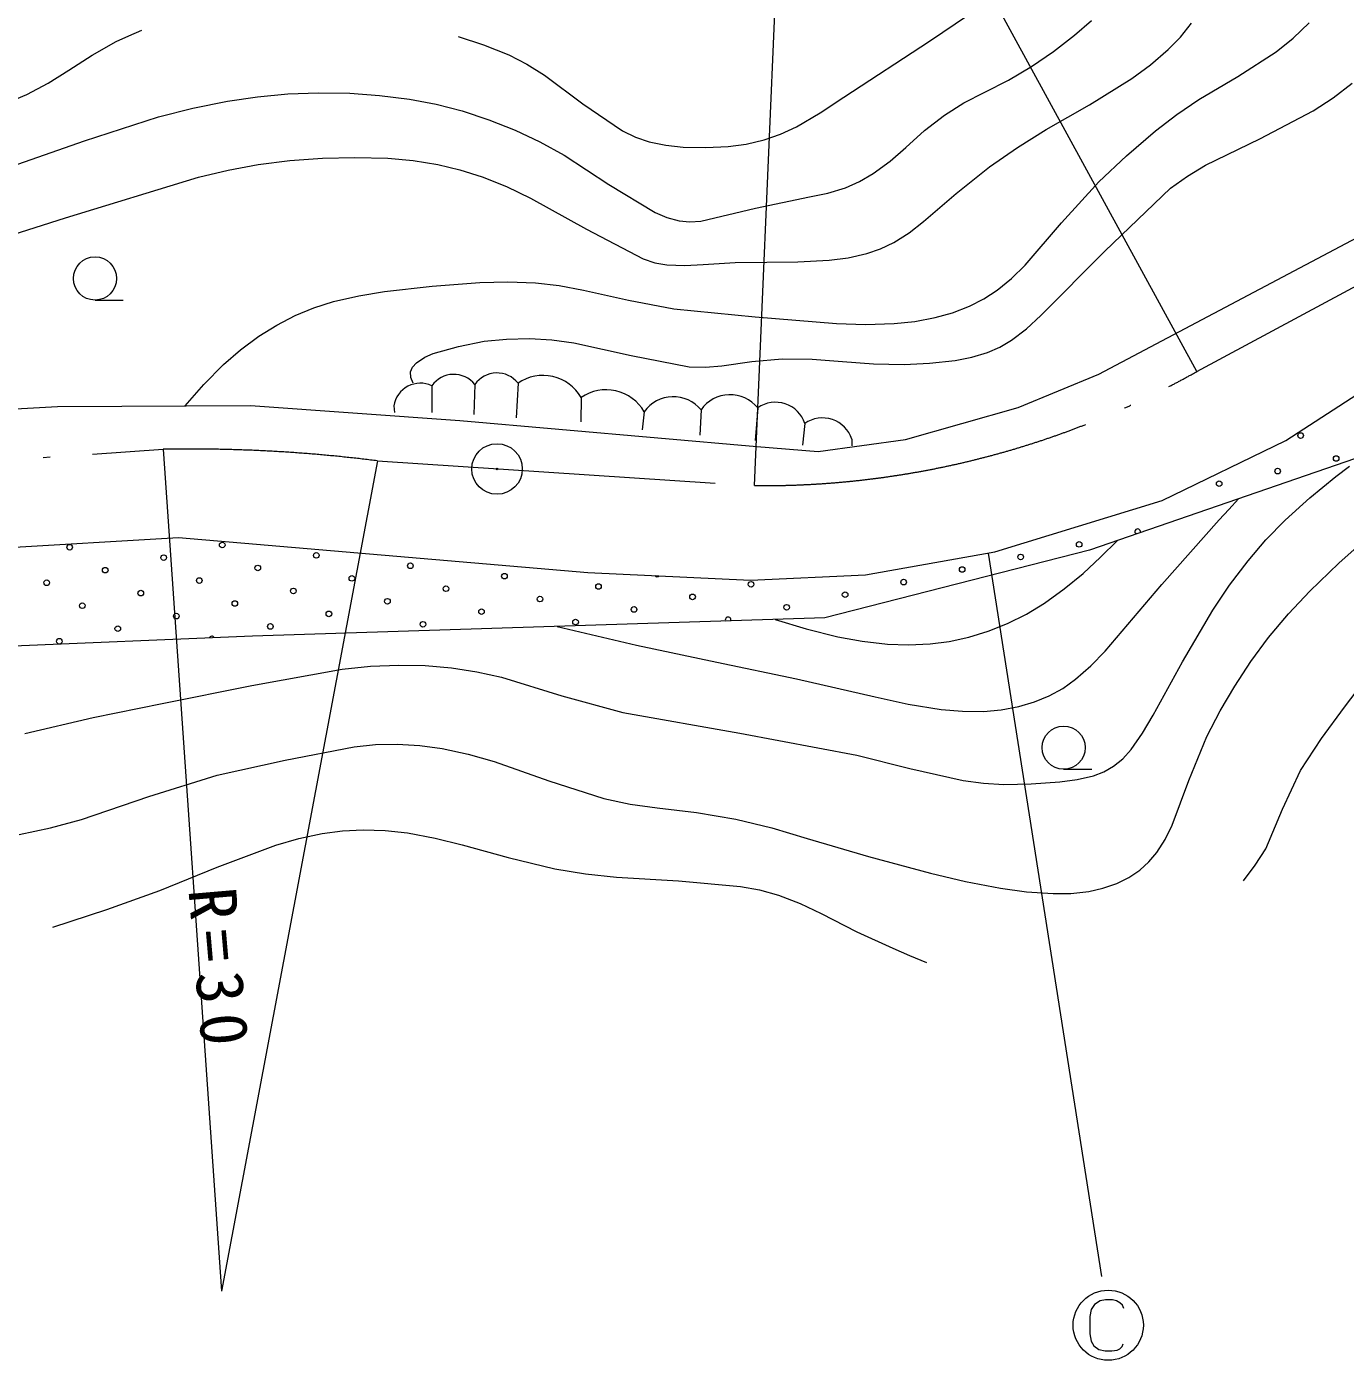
# Model space of a CAD drawing. Units: millimetres, scale not verified. Extents: x -625 to 692600, y -625 to 365855.
# Drawn here: x 172866 to 219604, y 256118 to 303406 of the extents above; entities that cross this region are included whole.
import ezdxf

# ---------------------------------------------------------------- set-up
doc = ezdxf.new("R2010")
doc.units = ezdxf.units.MM
doc.header["$LTSCALE"] = 1000
doc.linetypes.add('LONG_DASHED_DOTTED', pattern=[15.25, 12, -1.5, 0.25, -1.5])
doc.layers.add('S-SUV', color=7, linetype='Continuous', lineweight=13)
doc.styles.add('ＭＳ ゴシック', font='')
doc.styles.get('ＭＳ ゴシック').set_extended_font_data('MS Gothic')

msp = doc.modelspace()

# ---------------------------------------------------------------- linework, layer by layer
at = {"layer": 'S-SUV'}
for p, q in [((198663, 287134), (199974, 317503)), ((214338, 291178), (199974, 317503)), ((204861, 302888), (207851, 304919)), ((210005, 303101), (210612, 303627)), ((176490, 303086), (176948, 303282)), ((213757, 303038), (214150, 303530)), ((217755, 303003), (218323, 303537)), ((175185, 302400), (176038, 302878)), ((176038, 302878), (176490, 303086)), ((188157, 303055), (189062, 302762)), ((189062, 302762), (189950, 302412)), ((201828, 300901), (204861, 302888)), ((209261, 302525), (210005, 303101)), ((213321, 302591), (213757, 303038)), ((217149, 302514), (217755, 303003)), ((174359, 301868), (175185, 302400)), ((189950, 302412), (190592, 302080)), ((208482, 301998), (209261, 302525)), ((212696, 302052), (213321, 302591)), ((215800, 301642), (217149, 302514)), ((173623, 301404), (174359, 301868)), ((190592, 302080), (191215, 301688)), ((207664, 301513), (208482, 301998)), ((212038, 301565), (212696, 302052)), ((172870, 301001), (173623, 301404)), ((191215, 301688), (192579, 300674)), ((206823, 301085), (207664, 301513)), ((210533, 300634), (212038, 301565)), ((214416, 300820), (215800, 301642)), ((219173, 300882), (219851, 301399)), ((172137, 300693), (172870, 301001)), ((178752, 300513), (179979, 300762)), ((179979, 300762), (181046, 300923)), ((181046, 300923), (182121, 301023)), ((182121, 301023), (183212, 301064)), ((183212, 301064), (184315, 301044)), ((184315, 301044), (185377, 300968)), ((185377, 300968), (186432, 300832)), ((186432, 300832), (187377, 300653)), ((200996, 300350), (201828, 300901)), ((206088, 300701), (206823, 301085)), ((210863, 291082), (229421, 300900)), ((213629, 300290), (214416, 300820)), ((218464, 300417), (219173, 300882)), ((177541, 300205), (178752, 300513)), ((187377, 300653), (188306, 300416)), ((188306, 300416), (189245, 300107)), ((192579, 300674), (193983, 299707)), ((200147, 299860), (200996, 300350)), ((205397, 300273), (206088, 300701)), ((209003, 299759), (210533, 300634)), ((212878, 299711), (213629, 300290)), ((216572, 299432), (218464, 300417)), ((174911, 299355), (177541, 300205)), ((189245, 300107), (190176, 299737)), ((199580, 299595), (200147, 299860)), ((204693, 299722), (205397, 300273)), ((172314, 298452), (174911, 299355)), ((190176, 299737), (191054, 299323)), ((193983, 299707), (194440, 299491)), ((194440, 299491), (194927, 299328)), ((198373, 299244), (199000, 299390)), ((199000, 299390), (199580, 299595)), ((204030, 299127), (204693, 299722)), ((207980, 299120), (209003, 299759)), ((211851, 298826), (212878, 299711)), ((214653, 298501), (216572, 299432)), ((191054, 299323), (191915, 298850)), ((194927, 299328), (195525, 299203)), ((195525, 299203), (196139, 299138)), ((196139, 299138), (196933, 299117)), ((196933, 299117), (197730, 299156)), ((197730, 299156), (198373, 299244)), ((203469, 298640), (204030, 299127)), ((206994, 298432), (207980, 299120)), ((180003, 298321), (181071, 298518)), ((181071, 298518), (182199, 298660)), ((182199, 298660), (183347, 298742)), ((183347, 298742), (184503, 298770)), ((184503, 298770), (185671, 298738)), ((185671, 298738), (186561, 298659)), ((186561, 298659), (187439, 298520)), ((187439, 298520), (188224, 298332)), ((191915, 298850), (193505, 297811)), ((202870, 298199), (203469, 298640)), ((205813, 297496), (206994, 298432)), ((210873, 297903), (211851, 298826)), ((214009, 298111), (214653, 298501)), ((174246, 296630), (178954, 298066)), ((178954, 298066), (180003, 298321)), ((188224, 298332), (189005, 298083)), ((189005, 298083), (189869, 297737)), ((201885, 297689), (202385, 297915)), ((202385, 297915), (202870, 298199)), ((213407, 297676), (214009, 298111)), ((189869, 297737), (190721, 297331)), ((193505, 297811), (195138, 296817)), ((200611, 297372), (201258, 297502)), ((201258, 297502), (201885, 297689)), ((204657, 296501), (205813, 297496)), ((209543, 296448), (210873, 297903)), ((211086, 295443), (213407, 297676)), ((190721, 297331), (192704, 296226)), ((196759, 296505), (198694, 296972)), ((198694, 296972), (200611, 297372)), ((169545, 295133), (174246, 296630)), ((195138, 296817), (195557, 296638)), ((195557, 296638), (195997, 296518)), ((195997, 296518), (196376, 296482)), ((196376, 296482), (196759, 296505)), ((204143, 296100), (204657, 296501)), ((192704, 296226), (194719, 295172)), ((203602, 295754), (204143, 296100)), ((208252, 294947), (209543, 296448)), ((203133, 295529), (203602, 295754)), ((194719, 295172), (195132, 295037)), ((200194, 295063), (201306, 295126)), ((201306, 295126), (201981, 295215)), ((201981, 295215), (202646, 295364)), ((202646, 295364), (203133, 295529)), ((208806, 293165), (211086, 295443)), ((195132, 295037), (195556, 294961)), ((195556, 294961), (196191, 294939)), ((196191, 294939), (196847, 294978)), ((196847, 294978), (197980, 295050)), ((197980, 295050), (199097, 295060)), ((199097, 295060), (200194, 295063)), ((207775, 294480), (208252, 294947)), ((185545, 294015), (187233, 294206)), ((187233, 294206), (188930, 294336)), ((188930, 294336), (189918, 294359)), ((189918, 294359), (190898, 294322)), ((190898, 294322), (191745, 294225)), ((191745, 294225), (192598, 294067)), ((207262, 294060), (207775, 294480)), ((175288, 293713), (176283, 293713)), ((183048, 293440), (183740, 293658)), ((183740, 293658), (184634, 293866)), ((184634, 293866), (185545, 294015)), ((192598, 294067), (194196, 293707)), ((194196, 293707), (195805, 293407)), ((206280, 293494), (206788, 293752)), ((206788, 293752), (207262, 294060)), ((182385, 293167), (183048, 293440)), ((195805, 293407), (198684, 293114)), ((205065, 293089), (205679, 293262)), ((205679, 293262), (206280, 293494)), ((181096, 292431), (181727, 292826)), ((181727, 292826), (182385, 293167)), ((198684, 293114), (201572, 292881)), ((201572, 292881), (202595, 292849)), ((202595, 292849), (203616, 292877)), ((203616, 292877), (204343, 292953)), ((204343, 292953), (205065, 293089)), ((208303, 292698), (208806, 293165)), ((180447, 291951), (181096, 292431)), ((188166, 292067), (189077, 292256)), ((189077, 292256), (189877, 292331)), ((189877, 292331), (190690, 292346)), ((190690, 292346), (191481, 292300)), ((191481, 292300), (192264, 292195)), ((207361, 292040), (207775, 292288)), ((207775, 292288), (208303, 292698)), ((217495, 288728), (223312, 292504)), ((179846, 291430), (180447, 291951)), ((186973, 291684), (187273, 291820)), ((187273, 291820), (188166, 292067)), ((192264, 292195), (194289, 291744)), ((206363, 291682), (206927, 291849)), ((206927, 291849), (207361, 292040)), ((179141, 290717), (179846, 291430)), ((186466, 291164), (186540, 291329)), ((186540, 291329), (186682, 291483)), ((186682, 291483), (186973, 291684)), ((194289, 291744), (196342, 291349)), ((196342, 291349), (196925, 291336)), ((196925, 291336), (197509, 291384)), ((197509, 291384), (198569, 291536)), ((198569, 291536), (199643, 291628)), ((199643, 291628), (200708, 291613)), ((200708, 291613), (201787, 291538)), ((201787, 291538), (202878, 291453)), ((202878, 291453), (203965, 291430)), ((203965, 291430), (204870, 291470)), ((204870, 291470), (205778, 291571)), ((205778, 291571), (206363, 291682)), ((186483, 290970), (186466, 291164)), ((186564, 290769), (186483, 290970)), ((208012, 289906), (210863, 291082)), ((178483, 289965), (179141, 290717)), ((187228, 290673), (187228, 289726)), ((188755, 290721), (188720, 289655)), ((190282, 290768), (190211, 289537)), ((162905, 289336), (173960, 289942)), ((173960, 289942), (180803, 289977)), ((180803, 289977), (188218, 289443)), ((185879, 289963), (185903, 289726)), ((192519, 290259), (192507, 289395)), ((198780, 289892), (198686, 288732)), ((204019, 288765), (208012, 289906)), ((225650, 290050), (210538, 284847)), ((188218, 289443), (198744, 288516)), ((194756, 289750), (194685, 289111)), ((196768, 289821), (196721, 288922)), ((200449, 289336), (200366, 288566)), ((198744, 288516), (200918, 288338)), ((200918, 288338), (204019, 288765)), ((202118, 288780), (202118, 288543)), ((213116, 286603), (217495, 288728)), ((177705, 288420), (179771, 258566)), ((185295, 288012), (179771, 258566)), ((219271, 287455), (219748, 287823)), ((218351, 286700), (219271, 287455)), ((207187, 284785), (213116, 286603)), ((215471, 286292), (215819, 286665)), ((217474, 285903), (218351, 286700)), ((215132, 285925), (215471, 286292)), ((213099, 283629), (215132, 285925)), ((216791, 285205), (217474, 285903)), ((158276, 284121), (178249, 285288)), ((178249, 285288), (192755, 284057)), ((210926, 284592), (211535, 285191)), ((216157, 284472), (216791, 285205)), ((219371, 284382), (220447, 285335)), ((210538, 284847), (201153, 282442)), ((202600, 283973), (207187, 284785)), ((206945, 284733), (210965, 259092)), ((210308, 284022), (210926, 284592)), ((215504, 283609), (216157, 284472)), ((218342, 283391), (219371, 284382)), ((192755, 284057), (198516, 283778)), ((198516, 283778), (202600, 283973)), ((209641, 283468), (210308, 284022)), ((208945, 282968), (209641, 283468)), ((211091, 281269), (213099, 283629)), ((214906, 282720), (215504, 283609)), ((217586, 282588), (218342, 283391)), ((208302, 282580), (208945, 282968)), ((201153, 282442), (180867, 281799)), ((199395, 282386), (200493, 282052)), ((207628, 282243), (208302, 282580)), ((213829, 280887), (214906, 282720)), ((216876, 281744), (217586, 282588)), ((191668, 282141), (194485, 281477)), ((200493, 282052), (201612, 281775)), ((206254, 281756), (206946, 281970)), ((206946, 281970), (207628, 282243)), ((180867, 281799), (171580, 281407)), ((194485, 281477), (197329, 280868)), ((201612, 281775), (202483, 281616)), ((202483, 281616), (203372, 281515)), ((203372, 281515), (204124, 281487)), ((204124, 281487), (204884, 281519)), ((204884, 281519), (205568, 281607)), ((205568, 281607), (206254, 281756)), ((216253, 280899), (216876, 281744)), ((210579, 280740), (211091, 281269)), ((215683, 280025), (216253, 280899)), ((180848, 280049), (184048, 280630)), ((184048, 280630), (185050, 280731)), ((185050, 280731), (186057, 280772)), ((186057, 280772), (186988, 280752)), ((186988, 280752), (187926, 280670)), ((187926, 280670), (188816, 280533)), ((188816, 280533), (189694, 280337)), ((197329, 280868), (200146, 280281)), ((210039, 280266), (210579, 280740)), ((212790, 278999), (213829, 280887)), ((219570, 279281), (220511, 280509)), ((177670, 279411), (180848, 280049)), ((189694, 280337), (191836, 279680)), ((200146, 280281), (202943, 279638)), ((209109, 279679), (209586, 279944)), ((209586, 279944), (210039, 280266)), ((215167, 279147), (215683, 280025)), ((191836, 279680), (193991, 279084)), ((202943, 279638), (204106, 279389)), ((208582, 279461), (209109, 279679)), ((175227, 278907), (177670, 279411)), ((193991, 279084), (198144, 278359)), ((204106, 279389), (205285, 279197)), ((205285, 279197), (206034, 279133)), ((206034, 279133), (206785, 279129)), ((206785, 279129), (207406, 279183)), ((207406, 279183), (208031, 279300)), ((208031, 279300), (208582, 279461)), ((212419, 278361), (212790, 278999)), ((214701, 278235), (215167, 279147)), ((218762, 278171), (219570, 279281)), ((172798, 278344), (175227, 278907)), ((198144, 278359), (202287, 277574)), ((212008, 277773), (212419, 278361)), ((214057, 276682), (214701, 278235)), ((218011, 277037), (218762, 278171)), ((182026, 277396), (184468, 277874)), ((184468, 277874), (185229, 277950)), ((185229, 277950), (186002, 277967)), ((186002, 277967), (186796, 277918)), ((186796, 277918), (187589, 277808)), ((187589, 277808), (188512, 277612)), ((188512, 277612), (189434, 277356)), ((211715, 277450), (212008, 277773)), ((179615, 276862), (182026, 277396)), ((189434, 277356), (191375, 276666)), ((202287, 277574), (204168, 277098)), ((211050, 276988), (211393, 277184)), ((211393, 277184), (211715, 277450)), ((177197, 276107), (179615, 276862)), ((191375, 276666), (193327, 276038)), ((204168, 277098), (206060, 276681)), ((206060, 276681), (206782, 276578)), ((209481, 276633), (210094, 276712)), ((209619, 277077), (210614, 277077)), ((210094, 276712), (210684, 276848)), ((210684, 276848), (211050, 276988)), ((213463, 275089), (214057, 276682)), ((217372, 275661), (218011, 277037)), ((206782, 276578), (207500, 276537)), ((207500, 276537), (208475, 276554)), ((208475, 276554), (209481, 276633)), ((174804, 275297), (177197, 276107)), ((193327, 276038), (194261, 275842)), ((194261, 275842), (195210, 275705)), ((195210, 275705), (196612, 275537)), ((173708, 275001), (174804, 275297)), ((196612, 275537), (198002, 275309)), ((198002, 275309), (199273, 274996)), ((216788, 274260), (217372, 275661)), ((172597, 274764), (173708, 275001)), ((182509, 274621), (183338, 274802)), ((183338, 274802), (184060, 274897)), ((184060, 274897), (184790, 274932)), ((184790, 274932), (185573, 274906)), ((185573, 274906), (186363, 274819)), ((186363, 274819), (187339, 274636)), ((199273, 274996), (200530, 274624)), ((213215, 274585), (213463, 275089)), ((179622, 273604), (181692, 274382)), ((181692, 274382), (182509, 274621)), ((187339, 274636), (188306, 274393)), ((188306, 274393), (189930, 273944)), ((200530, 274624), (202705, 273981)), ((212925, 274128), (213215, 274585)), ((189930, 273944), (191583, 273550)), ((202705, 273981), (204905, 273393)), ((212642, 273791), (212925, 274128)), ((216413, 273674), (216788, 274260)), ((177589, 272775), (179622, 273604)), ((191583, 273550), (192674, 273367)), ((192674, 273367), (193772, 273245)), ((204905, 273393), (206141, 273094)), ((211930, 273241), (212320, 273502)), ((212320, 273502), (212642, 273791)), ((215991, 273125), (216413, 273674)), ((193772, 273245), (195965, 273114)), ((195965, 273114), (198163, 272923)), ((198163, 272923), (198841, 272798)), ((206141, 273094), (207381, 272855)), ((207381, 272855), (208303, 272731)), ((210508, 272743), (211007, 272855)), ((211007, 272855), (211504, 273030)), ((211504, 273030), (211930, 273241)), ((175703, 272098), (177589, 272775)), ((198841, 272798), (199510, 272613)), ((199510, 272613), (200277, 272314)), ((208303, 272731), (209248, 272665)), ((209248, 272665), (209881, 272674)), ((209881, 272674), (210508, 272743)), ((173794, 271477), (175703, 272098)), ((200277, 272314), (201026, 271957)), ((201026, 271957), (202285, 271314)), ((202285, 271314), (203568, 270727)), ((203568, 270727), (204156, 270477)), ((204156, 270477), (204755, 270228)), ((210913, 258231), (210713, 258093)), ((211107, 258268), (210913, 258231)), ((211351, 258268), (211107, 258268)), ((211495, 258231), (211351, 258268)), ((211613, 258162), (211495, 258231)), ((210595, 257918), (210545, 257668)), ((210713, 258093), (210595, 257918)), ((211701, 258075), (211613, 258162)), ((211751, 257956), (211701, 258075)), ((210545, 257668), (210545, 257056)), ((210545, 257056), (210595, 256793)), ((210595, 256793), (210688, 256637)), ((210688, 256637), (210870, 256506)), ((210870, 256506), (211095, 256456)), ((211095, 256456), (211332, 256456)), ((211332, 256456), (211513, 256475)), ((211513, 256475), (211607, 256531)), ((211607, 256531), (211695, 256612)), ((211695, 256612), (211732, 256700))]:
    msp.add_line(p, q, dxfattribs=at)
at = {"layer": 'S-SUV', "linetype": 'LONG_DASHED_DOTTED'}
for p, q in [((214338, 291178), (230357, 299786)), ((159982, 287217), (177705, 288420)), ((185295, 288012), (198663, 287134))]:
    msp.add_line(p, q, dxfattribs=at)
at = {"layer": 'S-SUV'}
for centre, radius in [((175288, 294478), 765), ((218020, 288908), 99.5), ((189538, 287724), 896), ((219280, 288095), 99.5), ((189538, 287724), 27), ((217206, 287648), 99.5), ((215133, 287202), 99.5), ((210171, 285050), 99.5), ((174390, 284949), 99.5), ((177724, 284581), 99.5), ((179798, 285027), 99.5), ((183132, 284659), 99.5), ((208097, 284604), 99.5), ((175650, 284135), 99.5), ((181058, 284213), 99.5), ((186466, 284291), 99.5), ((206023, 284158), 99.5), ((173576, 283689), 99.5), ((178984, 283767), 99.5), ((184392, 283845), 99.5), ((189800, 283923), 99.5), ((198541, 283634), 99.5), ((203949, 283712), 99.5), ((176910, 283321), 99.5), ((182318, 283399), 99.5), ((187726, 283477), 99.5), ((193134, 283556), 99.5), ((196468, 283188), 99.5), ((201875, 283266), 99.5), ((174836, 282875), 99.5), ((180244, 282953), 99.5), ((185652, 283031), 99.5), ((191060, 283110), 99.5), ((194394, 282742), 99.5), ((199801, 282820), 99.5), ((178170, 282507), 99.5), ((183578, 282585), 99.5), ((186912, 282217), 99.5), ((188986, 282664), 99.5), ((192320, 282296), 99.5), ((176096, 282061), 99.5), ((181504, 282139), 99.5), ((174023, 281615), 99.5), ((209619, 277842), 765), ((211201, 257362), 1244)]:
    msp.add_circle(centre, radius, dxfattribs=at)
for centre, radius, start, end in [((188009, 290124), 955, 38.6459, 144.9062), ((189536, 290172), 955, 38.6459, 144.9062), ((191164, 289474), 1566, 30.0796, 124.2856), ((186820, 289812), 953, 64.6284, 170.8886), ((193401, 288965), 1566, 30.0796, 124.2856), ((197801, 289094), 1263, 39.1967, 144.846), ((195789, 289023), 1263, 39.1967, 144.846), ((199406, 288988), 1100, 18.435, 124.6952), ((201075, 288432), 1100, 18.435, 124.6952), ((212245, 285496), 99.5, 343.3331, 234.6587), ((195208, 284002), 99.5, 216.7829, 317.6588), ((197727, 282374), 99.5, 337.8655, 205.7671), ((179430, 281693), 99.5, 29.348, 155.4807)]:
    msp.add_arc(centre, radius, start, end, dxfattribs=at)
at = {"layer": 'S-SUV', "linetype": 'LONG_DASHED_DOTTED'}
for centre, radius, start, end in [((198948, 318434), 31302, 269.4799, 299.4506), ((178688, 235978), 52451, 82.7644, 91.0744)]:
    msp.add_arc(centre, radius, start, end, dxfattribs=at)

# ---------------------------------------------------------------- texts
at = {"layer": 'S-SUV', "insert": (178570, 272811), "char_height": 1686, "attachment_point": 7, "rotation": 274.9, "style": 'ＭＳ ゴシック'}
msp.add_mtext('\\T1.3;R=30', dxfattribs=at)

doc.saveas('drawing.dxf')
